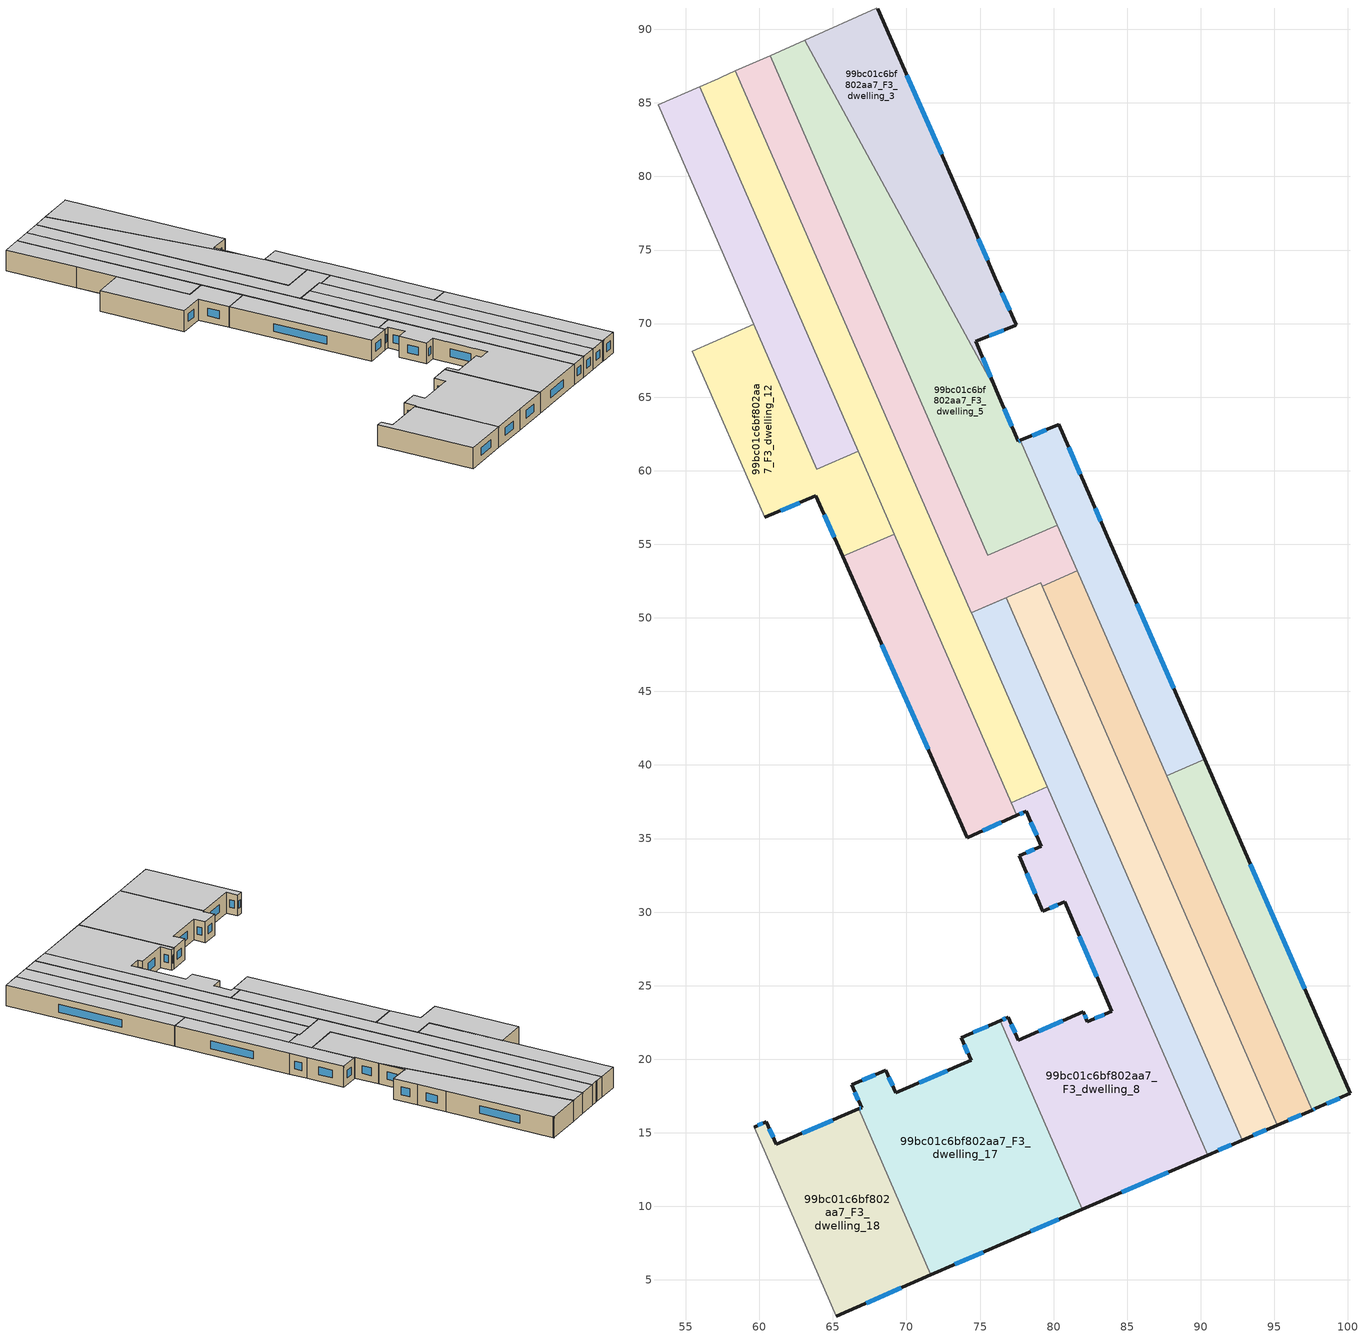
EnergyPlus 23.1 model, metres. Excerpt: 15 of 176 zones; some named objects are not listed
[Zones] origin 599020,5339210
99bc01c6bf802aa7_F3_dwelling_0
 floor to 99bc01c6bf802aa7_F2_dwelling_0 (EU_floor_Construction): 90.27,40.38 100.17,17.68 97.83,16.66 97.57,16.54 87.68,39.25 z9
 wall outside (EU_wall_Construction): 97.57,16.54 97.83,16.66 100.17,17.68 90.27,40.38 z9:12
 wall to 99bc01c6bf802aa7_F3_dwelling_1 (EU_wall_Construction): 90.27,40.38 87.68,39.25 z9:12
 wall to 99bc01c6bf802aa7_F3_dwelling_2 (EU_wall_Construction): 87.68,39.25 97.57,16.54 z9:12
 window (EU_Window_Construction): 97.06,24.79 93.37,33.26 / 98.56,16.98 99.44,17.36 / 97.65,16.58 97.75,16.62 z9.94:11.06
 ceiling to 99bc01c6bf802aa7_F4_dwelling_0 (EU_floor_Construction): 100.17,17.68 90.27,40.38 87.68,39.25 97.57,16.54 97.83,16.66 z12
99bc01c6bf802aa7_F3_dwelling_1
 floor to 99bc01c6bf802aa7_F2_dwelling_1 (EU_floor_Construction): 82.49,58.23 83.55,55.79 90.27,40.38 87.68,39.25 77.75,62.06 80.31,63.13 80.35,63.14 z9
 wall outside (EU_wall_Construction): 90.27,40.38 83.55,55.79 82.49,58.23 80.35,63.14 80.31,63.13 77.75,62.06 z9:12
 wall to 99bc01c6bf802aa7_F3_dwelling_5 (EU_wall_Construction): 77.75,62.06 80.25,56.3 z9:12
 wall to 99bc01c6bf802aa7_F3_dwelling_7 (EU_wall_Construction): 80.26,56.3 81.61,53.19 z9:12
 wall to 99bc01c6bf802aa7_F3_dwelling_2 (EU_wall_Construction): 81.61,53.19 87.68,39.25 z9:12
 window (EU_Window_Construction): 81.82,59.77 81.02,61.6 / 83.22,56.56 82.82,57.47 / 88.16,45.21 85.66,50.96 / 79.51,62.79 78.55,62.39 z9.94:11.06
 ceiling to 99bc01c6bf802aa7_F4_dwelling_1 (EU_floor_Construction): 90.27,40.38 83.55,55.79 82.49,58.23 80.35,63.14 80.31,63.13 77.75,62.06 87.68,39.25 z12
99bc01c6bf802aa7_F3_dwelling_10
 floor to 99bc01c6bf802aa7_F2_dwelling_10 (EU_floor_Construction): 69.18,55.7 77.51,36.57 74.12,35.07 65.67,54.17 z9
 wall outside (EU_wall_Construction): 65.67,54.17 74.12,35.07 77.51,36.57 z9:12
 wall to 99bc01c6bf802aa7_F3_dwelling_12 (EU_wall_Construction): 69.18,55.7 65.67,54.17 z9:12
 wall to 99bc01c6bf802aa7_F3_dwelling_9 (EU_wall_Construction): 77.13,37.45 69.18,55.7 z9:12
 wall to 99bc01c6bf802aa7_F3_dwelling_8 (EU_wall_Construction): 77.51,36.57 77.13,37.45 z9:12
 window (EU_Window_Construction): 68.32,48.18 71.47,41.06 / 75.18,35.54 76.45,36.1 z9.94:11.06
 ceiling to 99bc01c6bf802aa7_F4_dwelling_10 (EU_floor_Construction): 77.51,36.57 69.18,55.7 65.67,54.17 74.12,35.07 z12
99bc01c6bf802aa7_F3_dwelling_11
 floor to 99bc01c6bf802aa7_F2_dwelling_11 (EU_floor_Construction): 55.94,86.1 66.73,61.33 63.91,60.1 53.12,84.87 z9
 wall adiabatic (EU_wall_Construction): 55.94,86.1 53.12,84.87 z9:12
 wall to 99bc01c6bf802aa7_F3_dwelling_12 (EU_wall_Construction): 59.62,69.95 63.91,60.1 66.73,61.33 z9:12
 wall to 99bc01c6bf802aa7_F3_dwelling_9 (EU_wall_Construction): 66.73,61.33 55.94,86.1 z9:12
 wall to 99bc01c6bf802aa7_F3_dwelling_13 (EU_wall_Construction): 57.23,75.43 59.62,69.95 z9:12
 wall to 99bc01c6bf802aa7_F3_dwelling_14 (EU_wall_Construction): 53.12,84.87 57.23,75.43 z9:12
 ceiling to 99bc01c6bf802aa7_F4_dwelling_11 (EU_floor_Construction): 66.73,61.33 55.94,86.1 53.12,84.87 63.91,60.1 z12
99bc01c6bf802aa7_F3_dwelling_12
 floor to 99bc01c6bf802aa7_F2_dwelling_12 (EU_floor_Construction): 66.73,61.33 69.18,55.7 65.67,54.17 63.84,58.3 60.36,56.83 55.44,68.13 59.62,69.95 63.91,60.1 z9
 wall outside (EU_wall_Construction): 60.36,56.83 63.84,58.3 65.67,54.17 z9:12
 wall to 99bc01c6bf802aa7_F3_dwelling_13 (EU_wall_Construction): 59.62,69.95 55.44,68.13 60.36,56.83 z9:12
 wall to 99bc01c6bf802aa7_F3_dwelling_9 (EU_wall_Construction): 69.18,55.7 66.73,61.33 z9:12
 window (EU_Window_Construction): 64.42,57 65.1,55.46 / 61.46,57.29 62.75,57.84 z9.94:11.06
 ceiling to 99bc01c6bf802aa7_F4_dwelling_12 (EU_floor_Construction): 69.18,55.7 66.73,61.33 63.91,60.1 59.62,69.95 55.44,68.13 60.36,56.83 63.84,58.3 65.67,54.17 z12
99bc01c6bf802aa7_F3_dwelling_17
 floor to 99bc01c6bf802aa7_F2_dwelling_17 (EU_floor_Construction): 76.39,22.62 81.96,9.81 76.86,7.6 71.66,5.34 66.75,16.62 66.95,16.71 66.28,18.26 68.6,19.26 69.26,17.71 74.39,19.92 73.72,21.47 z9
 wall outside (EU_wall_Construction): 76.39,22.62 73.72,21.47 74.39,19.92 69.26,17.71 68.6,19.26 66.28,18.26 66.95,16.71 66.75,16.62 / 71.66,5.34 76.86,7.6 81.96,9.81 z9:12
 wall to 99bc01c6bf802aa7_F3_dwelling_8 (EU_wall_Construction): 81.96,9.81 76.39,22.62 z9:12
 wall to 99bc01c6bf802aa7_F3_dwelling_18 (EU_wall_Construction): 66.75,16.62 71.66,5.34 z9:12
 window (EU_Window_Construction): 66.49,17.77 66.74,17.2 / 67.87,18.94 67.01,18.57 / 69.05,18.2 68.81,18.77 / 72.78,19.23 70.87,18.41 / 73.93,20.98 74.18,20.41 / 75.55,22.26 74.56,21.83 / 78.46,8.29 80.36,9.12 / 73.29,6.05 75.23,6.89 / 66.88,16.68 66.81,16.65 z9.94:11.06
 ceiling to 99bc01c6bf802aa7_F4_dwelling_17 (EU_floor_Construction): 81.96,9.81 76.39,22.62 73.72,21.47 74.39,19.92 69.26,17.71 68.6,19.26 66.28,18.26 66.95,16.71 66.75,16.62 71.66,5.34 76.86,7.6 z12
99bc01c6bf802aa7_F3_dwelling_18
 floor to 99bc01c6bf802aa7_F2_dwelling_18 (EU_floor_Construction): 66.75,16.62 71.66,5.34 65.24,2.55 59.64,15.39 60.48,15.75 61.15,14.21 z9
 wall outside (EU_wall_Construction): 66.75,16.62 61.15,14.21 60.48,15.75 59.64,15.39 / 65.24,2.55 71.66,5.34 z9:12
 wall to 99bc01c6bf802aa7_F3_dwelling_19 (EU_wall_Construction): 59.64,15.39 65.24,2.55 z9:12
 window (EU_Window_Construction): 64.99,15.87 62.9,14.97 / 67.25,3.42 69.64,4.47 / 60.22,15.64 59.91,15.5 / 60.94,14.69 60.69,15.27 z9.94:11.06
 ceiling to 99bc01c6bf802aa7_F4_dwelling_18 (EU_floor_Construction): 71.66,5.34 66.75,16.62 61.15,14.21 60.48,15.75 59.64,15.39 65.24,2.55 z12
99bc01c6bf802aa7_F3_dwelling_2
 floor to 99bc01c6bf802aa7_F2_dwelling_2 (EU_floor_Construction): 81.61,53.19 97.57,16.54 95.19,15.52 79.24,52.16 z9
 wall outside (EU_wall_Construction): 95.19,15.52 97.57,16.54 z9:12
 wall to 99bc01c6bf802aa7_F3_dwelling_7 (EU_wall_Construction): 81.61,53.19 79.24,52.16 z9:12
 wall to 99bc01c6bf802aa7_F3_dwelling_4 (EU_wall_Construction): 79.24,52.16 95.19,15.52 z9:12
 window (EU_Window_Construction): 95.94,15.84 96.82,16.22 z9.94:11.06
 ceiling to 99bc01c6bf802aa7_F4_dwelling_2 (EU_floor_Construction): 97.57,16.54 81.61,53.19 79.24,52.16 95.19,15.52 z12
99bc01c6bf802aa7_F3_dwelling_3
 floor to 99bc01c6bf802aa7_F2_dwelling_3 (EU_floor_Construction): 68.06,91.39 74.36,76.98 76.04,73.08 77.47,69.92 77.42,69.89 74.8,68.84 74.69,68.8 76.22,65.22 63.08,89.27 67.93,91.43 67.99,91.45 z9
 wall outside (EU_wall_Construction): 76.22,65.22 74.69,68.8 74.8,68.84 77.42,69.89 77.47,69.92 76.04,73.08 74.36,76.98 68.06,91.39 z9:12
 wall adiabatic (EU_wall_Construction): 68.06,91.39 67.99,91.45 67.93,91.43 63.08,89.27 z9:12
 wall to 99bc01c6bf802aa7_F3_dwelling_5 (EU_wall_Construction): 63.08,89.27 76.22,65.22 z9:12
 window (EU_Window_Construction): 72.39,81.5 70.03,86.88 / 75.51,74.3 74.89,75.76 / 77.02,70.91 76.49,72.09 / 75.62,69.17 76.6,69.56 / 75.74,66.34 75.17,67.68 z9.94:11.06
 ceiling to 99bc01c6bf802aa7_F4_dwelling_3 (EU_floor_Construction): 76.22,65.22 74.69,68.8 74.8,68.84 77.42,69.89 77.47,69.92 76.04,73.08 74.36,76.98 68.06,91.39 67.99,91.45 67.93,91.43 63.08,89.27 z12
99bc01c6bf802aa7_F3_dwelling_4
 floor to 99bc01c6bf802aa7_F2_dwelling_4 (EU_floor_Construction): 79.14,52.39 95.19,15.52 92.83,14.5 76.78,51.36 74.42,50.33 z9
 wall outside (EU_wall_Construction): 92.83,14.5 95.19,15.52 z9:12
 wall to 99bc01c6bf802aa7_F3_dwelling_6 (EU_wall_Construction): 74.42,50.33 76.78,51.36 92.83,14.5 z9:12
 wall to 99bc01c6bf802aa7_F3_dwelling_7 (EU_wall_Construction): 79.24,52.16 79.14,52.39 74.42,50.33 z9:12
 window (EU_Window_Construction): 93.57,14.82 94.45,15.2 z9.94:11.06
 ceiling to 99bc01c6bf802aa7_F4_dwelling_4 (EU_floor_Construction): 95.19,15.52 79.14,52.39 74.42,50.33 76.78,51.36 92.83,14.5 z12
99bc01c6bf802aa7_F3_dwelling_5
 floor to 99bc01c6bf802aa7_F2_dwelling_5 (EU_floor_Construction): 63.08,89.27 76.22,65.22 77.59,61.99 77.75,62.06 80.26,56.3 75.52,54.24 60.73,88.22 z9
 wall outside (EU_wall_Construction): 77.75,62.06 77.59,61.99 76.22,65.22 z9:12
 wall to 99bc01c6bf802aa7_F3_dwelling_7 (EU_wall_Construction): 60.73,88.22 75.52,54.24 80.26,56.3 z9:12
 wall adiabatic (EU_wall_Construction): 63.08,89.27 60.73,88.22 z9:12
 window (EU_Window_Construction): 77.7,62.04 77.64,62.01 / 77.16,63.01 76.65,64.21 z9.94:11.06
 ceiling to 99bc01c6bf802aa7_F4_dwelling_5 (EU_floor_Construction): 80.26,56.3 77.75,62.06 77.59,61.99 76.22,65.22 63.08,89.27 60.73,88.22 75.52,54.24 z12
99bc01c6bf802aa7_F3_dwelling_6
 floor to 99bc01c6bf802aa7_F2_dwelling_6 (EU_floor_Construction): 76.78,51.36 92.83,14.5 90.47,13.48 74.42,50.33 z9
 wall outside (EU_wall_Construction): 90.47,13.48 92.83,14.5 z9:12
 wall to 99bc01c6bf802aa7_F3_dwelling_8 (EU_wall_Construction): 79.57,38.51 90.47,13.48 z9:12
 wall to 99bc01c6bf802aa7_F3_dwelling_9 (EU_wall_Construction): 74.42,50.33 79.57,38.51 z9:12
 window (EU_Window_Construction): 91.21,13.8 92.09,14.18 z9.94:11.06
 ceiling to 99bc01c6bf802aa7_F4_dwelling_6 (EU_floor_Construction): 92.83,14.5 76.78,51.36 74.42,50.33 90.47,13.48 z12
99bc01c6bf802aa7_F3_dwelling_7
 floor to 99bc01c6bf802aa7_F2_dwelling_7 (EU_floor_Construction): 60.73,88.22 75.52,54.24 80.26,56.3 81.61,53.19 79.24,52.16 79.14,52.39 74.42,50.33 58.38,87.17 z9
 wall adiabatic (EU_wall_Construction): 60.73,88.22 58.38,87.17 z9:12
 wall to 99bc01c6bf802aa7_F3_dwelling_9 (EU_wall_Construction): 58.38,87.17 74.42,50.33 z9:12
 ceiling to 99bc01c6bf802aa7_F4_dwelling_7 (EU_floor_Construction): 81.61,53.19 80.26,56.3 75.52,54.24 60.73,88.22 58.38,87.17 74.42,50.33 79.14,52.39 79.24,52.16 z12
99bc01c6bf802aa7_F3_dwelling_8
 floor to 99bc01c6bf802aa7_F2_dwelling_8 (EU_floor_Construction): 79.57,38.51 90.47,13.48 81.96,9.81 76.39,22.62 76.92,22.85 77.59,21.3 82.01,23.21 82.3,22.55 83.94,23.26 80.76,30.71 79.27,30.06 77.66,33.83 79.16,34.48 78.14,36.85 77.51,36.57 77.13,37.45 z9
 wall outside (EU_wall_Construction): 77.51,36.57 78.14,36.85 79.16,34.48 77.66,33.83 79.27,30.06 80.76,30.71 83.94,23.26 82.3,22.55 82.01,23.21 77.59,21.3 76.92,22.85 76.39,22.62 / 81.96,9.81 90.47,13.48 z9:12
 wall to 99bc01c6bf802aa7_F3_dwelling_9 (EU_wall_Construction): 79.57,38.51 77.13,37.45 z9:12
 window (EU_Window_Construction): 81.76,28.37 82.94,25.59 / 79.74,30.26 80.29,30.5 / 78.16,32.65 78.77,31.24 / 78.69,34.27 78.13,34.03 / 78.46,36.11 78.84,35.22 / 77.71,36.66 77.95,36.76 / 84.63,10.96 87.8,12.33 / 76.76,22.78 76.55,22.69 / 77.38,21.79 77.13,22.37 / 80.63,22.62 78.98,21.9 / 82.21,22.76 82.1,23.01 / 83.43,23.04 82.81,22.77 z9.94:11.06
 ceiling to 99bc01c6bf802aa7_F4_dwelling_8 (EU_floor_Construction): 90.47,13.48 79.57,38.51 77.13,37.45 77.51,36.57 78.14,36.85 79.16,34.48 77.66,33.83 79.27,30.06 80.76,30.71 83.94,23.26 82.3,22.55 82.01,23.21 77.59,21.3 76.92,22.85 76.39,22.62 81.96,9.81 z12
99bc01c6bf802aa7_F3_dwelling_9
 floor to 99bc01c6bf802aa7_F2_dwelling_9 (EU_floor_Construction): 58.38,87.17 79.57,38.51 77.13,37.45 55.94,86.1 57.2,86.65 57.42,86.74 z9
 wall adiabatic (EU_wall_Construction): 58.38,87.17 57.42,86.74 57.2,86.65 55.94,86.1 z9:12
 ceiling to 99bc01c6bf802aa7_F4_dwelling_9 (EU_floor_Construction): 79.57,38.51 58.38,87.17 57.42,86.74 57.2,86.65 55.94,86.1 77.13,37.45 z12
[Building]
EU S2 Campaign: North Axis=0; Terrain=City; Solar Distribution=FullExterior
[Site:Location]
Vienna: Latitude=48; Longitude=16.5; Time Zone=1; Elevation=183
[SizingPeriod:WeatherFileDays]
AnnualSizingPeriod: Begin Month=1; Begin Day of Month=1; End Month=12; End Day of Month=31; Day of Week for Start Day=Monday; Use Weather File Daylight Saving Period=No; Use Weather File Rain and Snow Indicators=No
[MATERIAL]
EU_InternalMass_Material: Roughness=MediumRough; Thickness=0.1; Conductivity=1; Density=1800; Specific Heat=900; Thermal Absorptance=0.9; Solar Absorptance=0.7; Visible Absorptance=0.7
[MATERIAL:NOMASS] Roughness=MediumRough; Thermal Absorptance=0.9; Solar Absorptance=0.7; Visible Absorptance=0.7
Name | Thermal Resistance
EU_wall_NoMass | 0.914258
EU_floor_NoMass | 1.09711
[WINDOWMATERIAL:SIMPLEGLAZINGSYSTEM]
EU_Window_SimpleGlazing: UFactor=2.09642; Solar Heat Gain Coefficient=0.65; Visible Transmittance=0.65
[CONSTRUCTION]
EU_wall_Construction: EU_wall_NoMass
EU_floor_Construction: EU_floor_NoMass
EU_Window_Construction: EU_Window_SimpleGlazing
EU_InternalMass_Construction: EU_InternalMass_Material
[ZONE] Type=1; Multiplier=1; Ceiling Height=autocalculate; Floor Area=autocalculate; Part of Total Floor Area=Yes
Name | Volume
99bc01c6bf802aa7_F3_dwelling_0 | 210.366
99bc01c6bf802aa7_F3_dwelling_1 | 210.353
99bc01c6bf802aa7_F3_dwelling_10 | 235.829
99bc01c6bf802aa7_F3_dwelling_11 | 249.174
99bc01c6bf802aa7_F3_dwelling_12 | 235.827
99bc01c6bf802aa7_F3_dwelling_17 | 441.623
99bc01c6bf802aa7_F3_dwelling_18 | 263.369
99bc01c6bf802aa7_F3_dwelling_2 | 310.061
99bc01c6bf802aa7_F3_dwelling_3 | 310.556
99bc01c6bf802aa7_F3_dwelling_4 | 310.511
99bc01c6bf802aa7_F3_dwelling_5 | 460.819
99bc01c6bf802aa7_F3_dwelling_6 | 310.439
99bc01c6bf802aa7_F3_dwelling_7 | 360.977
99bc01c6bf802aa7_F3_dwelling_8 | 453.306
99bc01c6bf802aa7_F3_dwelling_9 | 423.521
[INTERNALMASS] Construction=EU_InternalMass_Construction
Name | Zone or ZoneList | Surface Area
99bc01c6bf802aa7_F3_dwelling_0_EU_InternalMass | 99bc01c6bf802aa7_F3_dwelling_0 | 70.1215
99bc01c6bf802aa7_F3_dwelling_1_EU_InternalMass | 99bc01c6bf802aa7_F3_dwelling_1 | 70.1187
99bc01c6bf802aa7_F3_dwelling_2_EU_InternalMass | 99bc01c6bf802aa7_F3_dwelling_2 | 103.366
99bc01c6bf802aa7_F3_dwelling_3_EU_InternalMass | 99bc01c6bf802aa7_F3_dwelling_3 | 103.517
99bc01c6bf802aa7_F3_dwelling_4_EU_InternalMass | 99bc01c6bf802aa7_F3_dwelling_4 | 103.509
99bc01c6bf802aa7_F3_dwelling_5_EU_InternalMass | 99bc01c6bf802aa7_F3_dwelling_5 | 153.605
99bc01c6bf802aa7_F3_dwelling_6_EU_InternalMass | 99bc01c6bf802aa7_F3_dwelling_6 | 103.48
99bc01c6bf802aa7_F3_dwelling_7_EU_InternalMass | 99bc01c6bf802aa7_F3_dwelling_7 | 120.338
99bc01c6bf802aa7_F3_dwelling_8_EU_InternalMass | 99bc01c6bf802aa7_F3_dwelling_8 | 151.094
99bc01c6bf802aa7_F3_dwelling_9_EU_InternalMass | 99bc01c6bf802aa7_F3_dwelling_9 | 141.137
99bc01c6bf802aa7_F3_dwelling_10_EU_InternalMass | 99bc01c6bf802aa7_F3_dwelling_10 | 78.6096
99bc01c6bf802aa7_F3_dwelling_11_EU_InternalMass | 99bc01c6bf802aa7_F3_dwelling_11 | 83.0631
99bc01c6bf802aa7_F3_dwelling_12_EU_InternalMass | 99bc01c6bf802aa7_F3_dwelling_12 | 78.6082
99bc01c6bf802aa7_F3_dwelling_17_EU_InternalMass | 99bc01c6bf802aa7_F3_dwelling_17 | 147.206
99bc01c6bf802aa7_F3_dwelling_18_EU_InternalMass | 99bc01c6bf802aa7_F3_dwelling_18 | 87.7854
[OTHEREQUIPMENT] Fuel Type=Electricity; Design Level Calculation Method=Watts/Area; Power per Zone Floor Area=1; Fraction Latent=0; Fraction Radiant=0; Fraction Lost=0; Carbon Dioxide Generation Rate=0; EndUse Subcategory=EU_Step8_InternalGains
Name | Zone or ZoneList or Space or SpaceList | Schedule
EU_Step8_InternalGain_99bc01c6bf802aa7_F3_dwelling_0_f000 | 99bc01c6bf802aa7_F3_dwelling_0 | EU_Step8_GainSchedule_99bc01c6bf802aa7_F3_dwelling_0_f000
EU_Step8_InternalGain_99bc01c6bf802aa7_F3_dwelling_1_f000 | 99bc01c6bf802aa7_F3_dwelling_1 | EU_Step8_GainSchedule_99bc01c6bf802aa7_F3_dwelling_1_f000
EU_Step8_InternalGain_99bc01c6bf802aa7_F3_dwelling_2_f000 | 99bc01c6bf802aa7_F3_dwelling_2 | EU_Step8_GainSchedule_99bc01c6bf802aa7_F3_dwelling_2_f000
EU_Step8_InternalGain_99bc01c6bf802aa7_F3_dwelling_3_f000 | 99bc01c6bf802aa7_F3_dwelling_3 | EU_Step8_GainSchedule_99bc01c6bf802aa7_F3_dwelling_3_f000
EU_Step8_InternalGain_99bc01c6bf802aa7_F3_dwelling_4_f000 | 99bc01c6bf802aa7_F3_dwelling_4 | EU_Step8_GainSchedule_99bc01c6bf802aa7_F3_dwelling_4_f000
EU_Step8_InternalGain_99bc01c6bf802aa7_F3_dwelling_5_f000 | 99bc01c6bf802aa7_F3_dwelling_5 | EU_Step8_GainSchedule_99bc01c6bf802aa7_F3_dwelling_5_f000
EU_Step8_InternalGain_99bc01c6bf802aa7_F3_dwelling_6_f000 | 99bc01c6bf802aa7_F3_dwelling_6 | EU_Step8_GainSchedule_99bc01c6bf802aa7_F3_dwelling_6_f000
EU_Step8_InternalGain_99bc01c6bf802aa7_F3_dwelling_7_f000 | 99bc01c6bf802aa7_F3_dwelling_7 | EU_Step8_GainSchedule_99bc01c6bf802aa7_F3_dwelling_7_f000
EU_Step8_InternalGain_99bc01c6bf802aa7_F3_dwelling_8_f000 | 99bc01c6bf802aa7_F3_dwelling_8 | EU_Step8_GainSchedule_99bc01c6bf802aa7_F3_dwelling_8_f000
EU_Step8_InternalGain_99bc01c6bf802aa7_F3_dwelling_9_f000 | 99bc01c6bf802aa7_F3_dwelling_9 | EU_Step8_GainSchedule_99bc01c6bf802aa7_F3_dwelling_9_f000
EU_Step8_InternalGain_99bc01c6bf802aa7_F3_dwelling_10_f000 | 99bc01c6bf802aa7_F3_dwelling_10 | EU_Step8_GainSchedule_99bc01c6bf802aa7_F3_dwelling_10_f000
EU_Step8_InternalGain_99bc01c6bf802aa7_F3_dwelling_11_f000 | 99bc01c6bf802aa7_F3_dwelling_11 | EU_Step8_GainSchedule_99bc01c6bf802aa7_F3_dwelling_11_f000
EU_Step8_InternalGain_99bc01c6bf802aa7_F3_dwelling_12_f000 | 99bc01c6bf802aa7_F3_dwelling_12 | EU_Step8_GainSchedule_99bc01c6bf802aa7_F3_dwelling_12_f000
EU_Step8_InternalGain_99bc01c6bf802aa7_F3_dwelling_17_f000 | 99bc01c6bf802aa7_F3_dwelling_17 | EU_Step8_GainSchedule_99bc01c6bf802aa7_F3_dwelling_17_f000
EU_Step8_InternalGain_99bc01c6bf802aa7_F3_dwelling_18_f000 | 99bc01c6bf802aa7_F3_dwelling_18 | EU_Step8_GainSchedule_99bc01c6bf802aa7_F3_dwelling_18_f000
[ZONEVENTILATION:DESIGNFLOWRATE] Schedule=EU_AlwaysOn; Design Flow Rate Calculation Method=AirChanges/Hour; Air Changes per Hour=0.546891; Ventilation Type=Natural; Fan Pressure Rise=0; Fan Total Efficiency=1; Constant Term Coefficient=1; Temperature Term Coefficient=0; Velocity Term Coefficient=0; Velocity Squared Term Coefficient=0; Minimum Indoor Temperature=-100; Maximum Indoor Temperature=100; Delta Temperature=-100; Minimum Outdoor Temperature=-100; Maximum Outdoor Temperature=100; Maximum Wind Speed=40
Name | Zone or ZoneList or Space or SpaceList
EU_ConstantAir_99bc01c6bf802aa7_F3_dwelling_0 | 99bc01c6bf802aa7_F3_dwelling_0
EU_ConstantAir_99bc01c6bf802aa7_F3_dwelling_1 | 99bc01c6bf802aa7_F3_dwelling_1
EU_ConstantAir_99bc01c6bf802aa7_F3_dwelling_2 | 99bc01c6bf802aa7_F3_dwelling_2
EU_ConstantAir_99bc01c6bf802aa7_F3_dwelling_3 | 99bc01c6bf802aa7_F3_dwelling_3
EU_ConstantAir_99bc01c6bf802aa7_F3_dwelling_4 | 99bc01c6bf802aa7_F3_dwelling_4
EU_ConstantAir_99bc01c6bf802aa7_F3_dwelling_5 | 99bc01c6bf802aa7_F3_dwelling_5
EU_ConstantAir_99bc01c6bf802aa7_F3_dwelling_6 | 99bc01c6bf802aa7_F3_dwelling_6
EU_ConstantAir_99bc01c6bf802aa7_F3_dwelling_7 | 99bc01c6bf802aa7_F3_dwelling_7
EU_ConstantAir_99bc01c6bf802aa7_F3_dwelling_8 | 99bc01c6bf802aa7_F3_dwelling_8
EU_ConstantAir_99bc01c6bf802aa7_F3_dwelling_9 | 99bc01c6bf802aa7_F3_dwelling_9
EU_ConstantAir_99bc01c6bf802aa7_F3_dwelling_10 | 99bc01c6bf802aa7_F3_dwelling_10
EU_ConstantAir_99bc01c6bf802aa7_F3_dwelling_11 | 99bc01c6bf802aa7_F3_dwelling_11
EU_ConstantAir_99bc01c6bf802aa7_F3_dwelling_12 | 99bc01c6bf802aa7_F3_dwelling_12
EU_ConstantAir_99bc01c6bf802aa7_F3_dwelling_17 | 99bc01c6bf802aa7_F3_dwelling_17
EU_ConstantAir_99bc01c6bf802aa7_F3_dwelling_18 | 99bc01c6bf802aa7_F3_dwelling_18
[HVACTEMPLATE:ZONE:IDEALLOADSAIRSYSTEM] System Availability Schedule=EU_AlwaysOn; Maximum Heating Supply Air Temperature=50; Minimum Cooling Supply Air Temperature=13; Maximum Heating Supply Air Humidity Ratio=0.0156; Minimum Cooling Supply Air Humidity Ratio=0.0077; Heating Limit=NoLimit; Cooling Limit=NoLimit; Heating Availability Schedule=EU_AlwaysOn; Cooling Availability Schedule=EU_CoolingOff; Dehumidification Control Type=ConstantSensibleHeatRatio; Cooling Sensible Heat Ratio=0.7; Dehumidification Setpoint=60; Humidification Control Type=None; Humidification Setpoint=30; Outdoor Air Method=None; Outdoor Air Flow Rate per Person=0.00944; Outdoor Air Flow Rate per Zone Floor Area=0; Outdoor Air Flow Rate per Zone=0; Demand Controlled Ventilation Type=None; Outdoor Air Economizer Type=NoEconomizer; Heat Recovery Type=None; Sensible Heat Recovery Effectiveness=0.7; Latent Heat Recovery Effectiveness=0.65
Name | Template Thermostat
99bc01c6bf802aa7_F3_dwelling_0 | EU_HeatOnly_99bc01c6bf802aa7_F3_dwelling_0
99bc01c6bf802aa7_F3_dwelling_1 | EU_HeatOnly_99bc01c6bf802aa7_F3_dwelling_1
99bc01c6bf802aa7_F3_dwelling_2 | EU_HeatOnly_99bc01c6bf802aa7_F3_dwelling_2
99bc01c6bf802aa7_F3_dwelling_3 | EU_HeatOnly_99bc01c6bf802aa7_F3_dwelling_3
99bc01c6bf802aa7_F3_dwelling_4 | EU_HeatOnly_99bc01c6bf802aa7_F3_dwelling_4
99bc01c6bf802aa7_F3_dwelling_5 | EU_HeatOnly_99bc01c6bf802aa7_F3_dwelling_5
99bc01c6bf802aa7_F3_dwelling_6 | EU_HeatOnly_99bc01c6bf802aa7_F3_dwelling_6
99bc01c6bf802aa7_F3_dwelling_7 | EU_HeatOnly_99bc01c6bf802aa7_F3_dwelling_7
99bc01c6bf802aa7_F3_dwelling_8 | EU_HeatOnly_99bc01c6bf802aa7_F3_dwelling_8
99bc01c6bf802aa7_F3_dwelling_9 | EU_HeatOnly_99bc01c6bf802aa7_F3_dwelling_9
99bc01c6bf802aa7_F3_dwelling_10 | EU_HeatOnly_99bc01c6bf802aa7_F3_dwelling_10
99bc01c6bf802aa7_F3_dwelling_11 | EU_HeatOnly_99bc01c6bf802aa7_F3_dwelling_11
99bc01c6bf802aa7_F3_dwelling_12 | EU_HeatOnly_99bc01c6bf802aa7_F3_dwelling_12
99bc01c6bf802aa7_F3_dwelling_17 | EU_HeatOnly_99bc01c6bf802aa7_F3_dwelling_17
99bc01c6bf802aa7_F3_dwelling_18 | EU_HeatOnly_99bc01c6bf802aa7_F3_dwelling_18
[SIZING:ZONE] Zone Cooling Design Supply Air Temperature Input Method=SupplyAirTemperature; Zone Cooling Design Supply Air Temperature=13; Zone Heating Design Supply Air Temperature Input Method=SupplyAirTemperature; Zone Heating Design Supply Air Temperature=50; Zone Cooling Design Supply Air Humidity Ratio=0.008; Zone Heating Design Supply Air Humidity Ratio=0.008; Cooling Design Air Flow Method=DesignDay; Cooling Design Air Flow Rate=0; Cooling Minimum Air Flow per Zone Floor Area=0.000762; Cooling Minimum Air Flow=0; Cooling Minimum Air Flow Fraction=0.2; Heating Design Air Flow Method=DesignDay; Heating Design Air Flow Rate=0; Heating Maximum Air Flow per Zone Floor Area=0.002032; Heating Maximum Air Flow=0.141576; Heating Maximum Air Flow Fraction=0.3; Account for Dedicated Outdoor Air System=No; Dedicated Outdoor Air System Control Strategy=NeutralSupplyAir; Dedicated Outdoor Air Low Setpoint Temperature for Design=autosize; Dedicated Outdoor Air High Setpoint Temperature for Design=autosize; Zone Load Sizing Method=Sensible Load Only No Latent Load; Zone Latent Cooling Design Supply Air Humidity Ratio Input Method=HumidityRatioDifference; Zone Cooling Design Supply Air Humidity Ratio Difference=0.005; Zone Latent Heating Design Supply Air Humidity Ratio Input Method=HumidityRatioDifference; Zone Humidification Design Supply Air Humidity Ratio Difference=0.005
99bc01c6bf802aa7_F3_dwelling_0; 99bc01c6bf802aa7_F3_dwelling_1; 99bc01c6bf802aa7_F3_dwelling_2; 99bc01c6bf802aa7_F3_dwelling_3; 99bc01c6bf802aa7_F3_dwelling_4; 99bc01c6bf802aa7_F3_dwelling_5; 99bc01c6bf802aa7_F3_dwelling_6; 99bc01c6bf802aa7_F3_dwelling_7; 99bc01c6bf802aa7_F3_dwelling_8; 99bc01c6bf802aa7_F3_dwelling_9; 99bc01c6bf802aa7_F3_dwelling_10; 99bc01c6bf802aa7_F3_dwelling_11; 99bc01c6bf802aa7_F3_dwelling_12; 99bc01c6bf802aa7_F3_dwelling_17; 99bc01c6bf802aa7_F3_dwelling_18
[SCHEDULE:CONSTANT]
Name | Hourly Value
EU_AlwaysOn | 1
EU_CoolingOff | 0
[SCHEDULE:FILE] Column Number=1; Rows to Skip at Top=0; Number of Hours of Data=8760; Column Separator=Comma; Interpolate to Timestep=No; Minutes per Item=60; Adjust Schedule for Daylight Savings=Yes
Name | File
EU_Step8_GainSchedule_99bc01c6bf802aa7_F3_dwelling_0_f000 | ../../schedules/99bc01c6bf802aa7/99bc01c6bf802aa7_F3_dwelling_0_f000_gain.csv
EU_Step8_GainSchedule_99bc01c6bf802aa7_F3_dwelling_1_f000 | ../../schedules/99bc01c6bf802aa7/99bc01c6bf802aa7_F3_dwelling_1_f000_gain.csv
EU_Step8_GainSchedule_99bc01c6bf802aa7_F3_dwelling_2_f000 | ../../schedules/99bc01c6bf802aa7/99bc01c6bf802aa7_F3_dwelling_2_f000_gain.csv
EU_Step8_GainSchedule_99bc01c6bf802aa7_F3_dwelling_3_f000 | ../../schedules/99bc01c6bf802aa7/99bc01c6bf802aa7_F3_dwelling_3_f000_gain.csv
EU_Step8_GainSchedule_99bc01c6bf802aa7_F3_dwelling_4_f000 | ../../schedules/99bc01c6bf802aa7/99bc01c6bf802aa7_F3_dwelling_4_f000_gain.csv
EU_Step8_GainSchedule_99bc01c6bf802aa7_F3_dwelling_5_f000 | ../../schedules/99bc01c6bf802aa7/99bc01c6bf802aa7_F3_dwelling_5_f000_gain.csv
EU_Step8_GainSchedule_99bc01c6bf802aa7_F3_dwelling_6_f000 | ../../schedules/99bc01c6bf802aa7/99bc01c6bf802aa7_F3_dwelling_6_f000_gain.csv
EU_Step8_GainSchedule_99bc01c6bf802aa7_F3_dwelling_7_f000 | ../../schedules/99bc01c6bf802aa7/99bc01c6bf802aa7_F3_dwelling_7_f000_gain.csv
EU_Step8_GainSchedule_99bc01c6bf802aa7_F3_dwelling_8_f000 | ../../schedules/99bc01c6bf802aa7/99bc01c6bf802aa7_F3_dwelling_8_f000_gain.csv
EU_Step8_GainSchedule_99bc01c6bf802aa7_F3_dwelling_9_f000 | ../../schedules/99bc01c6bf802aa7/99bc01c6bf802aa7_F3_dwelling_9_f000_gain.csv
EU_Step8_GainSchedule_99bc01c6bf802aa7_F3_dwelling_10_f000 | ../../schedules/99bc01c6bf802aa7/99bc01c6bf802aa7_F3_dwelling_10_f000_gain.csv
EU_Step8_GainSchedule_99bc01c6bf802aa7_F3_dwelling_11_f000 | ../../schedules/99bc01c6bf802aa7/99bc01c6bf802aa7_F3_dwelling_11_f000_gain.csv
EU_Step8_GainSchedule_99bc01c6bf802aa7_F3_dwelling_12_f000 | ../../schedules/99bc01c6bf802aa7/99bc01c6bf802aa7_F3_dwelling_12_f000_gain.csv
EU_Step8_GainSchedule_99bc01c6bf802aa7_F3_dwelling_17_f000 | ../../schedules/99bc01c6bf802aa7/99bc01c6bf802aa7_F3_dwelling_17_f000_gain.csv
EU_Step8_GainSchedule_99bc01c6bf802aa7_F3_dwelling_18_f000 | ../../schedules/99bc01c6bf802aa7/99bc01c6bf802aa7_F3_dwelling_18_f000_gain.csv
